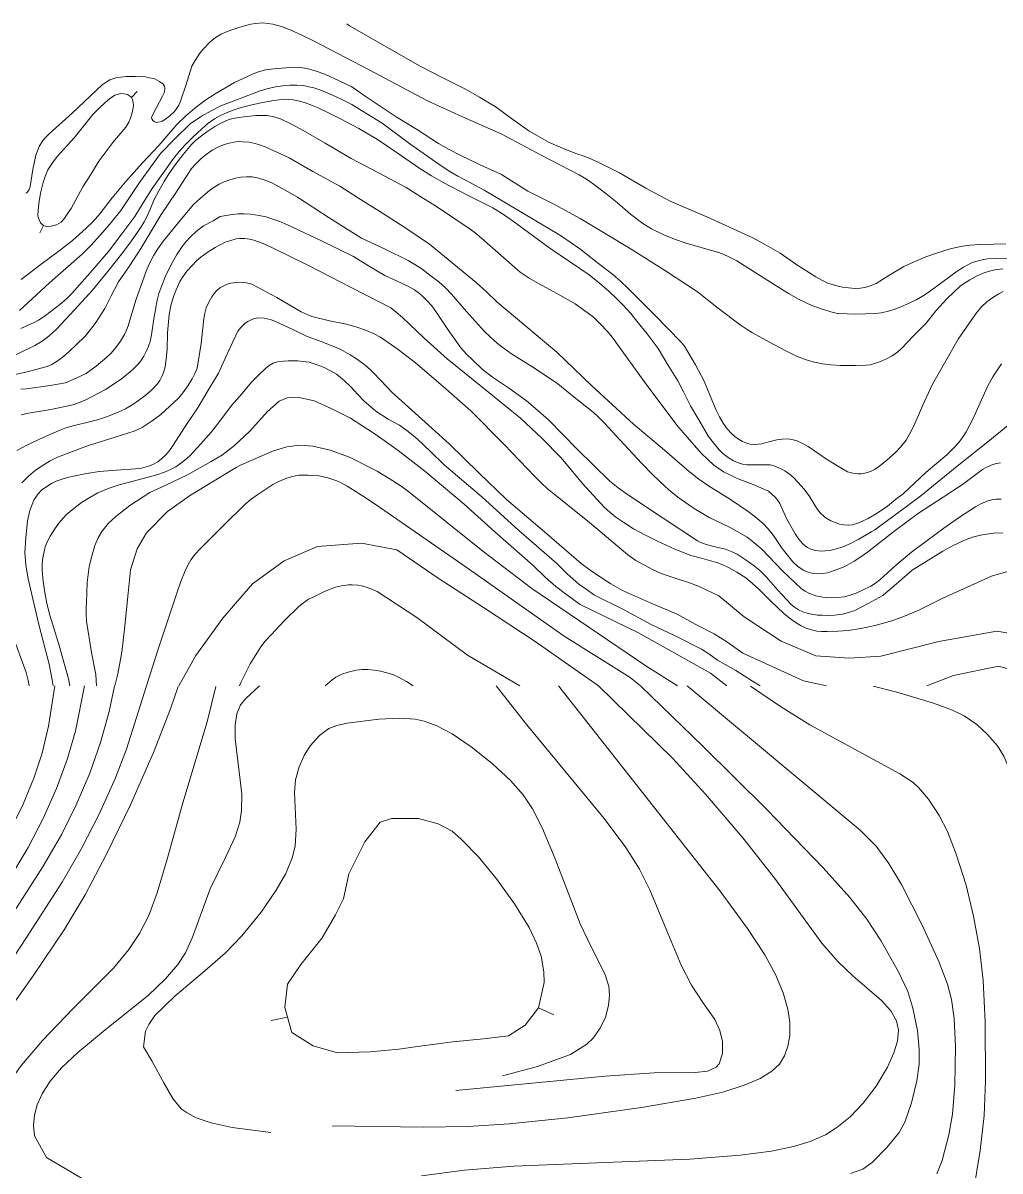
# Model space of a CAD drawing. Header units: inches. Extents: x 115425 to 116786, y 150085 to 152399.
# Drawn here: x 116119.9 to 116213.9, y 151953.3 to 152063.8 of the extents above; entities that cross this region are included whole.
import ezdxf

# ---------------------------------------------------------------- set-up
doc = ezdxf.new("R2010")
doc.units = ezdxf.units.IN
doc.header["$MEASUREMENT"] = 0
doc.layers.add('Contour', color=7, linetype='Continuous', lineweight=0, true_color=0xbed2ff)

msp = doc.modelspace()

# ---------------------------------------------------------------- linework, layer by layer
at = {"layer": 'Contour'}
for p, q in [((116130.36, 152056.59), (116130.9, 152057.18)), ((116121.91, 152044.27), (116121.54, 152043.56)), ((116143.82, 151967.79), (116145.38, 151968.14)), ((116169.54, 151969.03), (116170.99, 151968.34))]:
    msp.add_line(p, q, dxfattribs=at)
for points in [[(116214.83, 152041.15), (116213.49, 152041.12), (116212.74, 152041.07), (116212.2, 152040.99), (116211.69, 152040.86), (116211.19, 152040.7), (116210.41, 152040.27), (116209.8, 152039.89), (116208.32, 152038.78), (116207.03, 152037.84), (116206.46, 152037.47), (116205.86, 152037.14), (116205.12, 152036.79), (116204.39, 152036.45), (116203.66, 152036.18), (116203.07, 152036), (116202.49, 152035.89), (116201.94, 152035.8), (116200.03, 152035.76), (116198.43, 152035.82), (116198.33, 152035.83), (116197.89, 152035.91), (116196.81, 152036.22), (116195.81, 152036.58), (116194.6, 152037.17), (116193.57, 152037.73), (116190.98, 152039.37), (116188.61, 152040.87), (116187.71, 152041.33), (116186.97, 152041.65), (116185.28, 152042.14), (116183.74, 152042.57), (116182.61, 152042.98), (116181.59, 152043.39), (116180.4, 152043.96), (116179.57, 152044.47), (116178.38, 152045.37), (116177.13, 152046.46), (116176, 152047.37), (116175.03, 152048.1), (116174.23, 152048.67), (116173.43, 152049.15), (116169.79, 152051.04), (116165.94, 152053.09), (116162.21, 152054.73), (116158.85, 152056.26), (116153.23, 152059.25), (116147.88, 152062.04), (116146.76, 152062.58), (116145.62, 152063.11), (116144.81, 152063.42), (116143.98, 152063.65), (116143.49, 152063.72), (116143.01, 152063.76), (116142.34, 152063.71), (116141.85, 152063.65), (116140.79, 152063.37), (116139.74, 152063.01), (116138.99, 152062.67), (116138.46, 152062.36), (116138.1, 152062.08), (116137.86, 152061.89), (116137.33, 152061.32), (116136.96, 152060.86), (116136.49, 152060.16), (116136.19, 152059.62), (116135.61, 152057.74), (116135.16, 152056.44), (116135.05, 152056.15), (116134.92, 152055.86), (116134.73, 152055.56), (116134.5, 152055.23), (116134.07, 152054.84), (116133.65, 152054.51), (116133.33, 152054.33), (116133.12, 152054.24), (116132.9, 152054.22), (116132.75, 152054.2), (116132.55, 152054.29), (116132.43, 152054.39), (116132.34, 152054.54), (116132.3, 152054.71), (116132.76, 152055.64), (116133.35, 152056.72), (116133.53, 152057.09), (116133.58, 152057.49), (116133.53, 152057.69), (116133.42, 152057.89), (116133.07, 152058.13), (116132.6, 152058.38), (116131.94, 152058.53), (116131.71, 152058.58), (116130.72, 152058.6), (116129.85, 152058.6), (116129.35, 152058.55), (116128.96, 152058.51), (116128.56, 152058.4), (116128.3, 152058.29), (116127.92, 152058.08), (116127.54, 152057.8), (116124.66, 152055.08), (116122.44, 152053.11), (116122.13, 152052.79), (116121.84, 152052.45), (116121.48, 152051.87), (116121.18, 152051.05), (116120.88, 152049.66), (116120.62, 152048.02), (116120.49, 152047.67), (116120.3, 152047.41), (116120.22, 152047.41)], [(116214.5, 152042.51), (116213.34, 152042.49), (116212, 152042.45), (116211.06, 152042.38), (116210.31, 152042.29), (116209.56, 152042.14), (116209.03, 152042.01), (116207.83, 152041.63), (116206.8, 152041.25), (116205.62, 152040.75), (116204.69, 152040.32), (116203.24, 152039.48), (116202, 152038.7), (116201.52, 152038.5), (116201.04, 152038.34), (116200.52, 152038.26), (116200, 152038.23), (116199.34, 152038.28), (116198.79, 152038.35), (116198.1, 152038.52), (116197.37, 152038.74), (116196.8, 152039.01), (116196.2, 152039.33), (116194.38, 152040.51), (116192.78, 152041.61), (116191.43, 152042.38), (116190.16, 152043.08), (116185.73, 152045.11), (116182.19, 152046.63), (116179.86, 152047.86), (116177.31, 152049.36), (116175.22, 152050.4), (116174.25, 152050.81), (116173.82, 152050.98), (116173.23, 152051.18), (116172.23, 152051.55), (116171.38, 152051.91), (116170.5, 152052.31), (116168.59, 152053.4), (116167.06, 152054.47), (116165.45, 152055.66), (116163.84, 152056.61), (116162.49, 152057.38), (116160.25, 152058.5), (116158.13, 152059.6), (116151.34, 152063.48), (116151.08, 152063.69)], [(116214.2, 152040.1), (116213.44, 152040), (116212.8, 152039.85), (116212.32, 152039.68), (116211.67, 152039.4), (116211.03, 152039.05), (116210.58, 152038.77), (116210.14, 152038.46), (116209.48, 152037.87), (116208.83, 152037.27), (116207.76, 152036.08), (116206.81, 152034.9), (116205.58, 152033.63), (116204.47, 152032.48), (116204.06, 152032.1), (116203.56, 152031.75), (116203, 152031.45), (116202.44, 152031.2), (116201.87, 152031.01), (116201.44, 152030.88), (116201.1, 152030.84), (116200.02, 152030.81), (116198.56, 152030.82), (116197.68, 152030.87), (116196.86, 152030.97), (116196.07, 152031.13), (116195.29, 152031.35), (116194.36, 152031.72), (116193.39, 152032.19), (116191.76, 152033.05), (116190.13, 152033.97), (116189.52, 152034.34), (116188.94, 152034.71), (116186.85, 152036.3), (116184.84, 152037.91), (116181.75, 152039.92), (116178.43, 152042.01), (116175.93, 152043.51), (116173.55, 152044.96), (116171, 152046.34), (116168.64, 152047.52), (116168.49, 152047.59), (116165.98, 152049.19), (116163.9, 152050.12), (116162, 152051.03), (116160.94, 152051.59), (116159.92, 152052.17), (116157.79, 152053.53), (116155.84, 152054.72), (116152.94, 152056.66), (116151.56, 152057.61), (116150.35, 152058.21), (116148.98, 152058.83), (116148.15, 152059.14), (116147.49, 152059.33), (116146.84, 152059.45), (116146.35, 152059.48), (116145.21, 152059.44), (116144.05, 152059.36), (116143.3, 152059.24), (116142.6, 152059.06), (116142.09, 152058.86), (116141.59, 152058.64), (116141.46, 152058.59), (116140.28, 152058.03), (116138.42, 152056.94), (116137.44, 152056.31), (116136.45, 152055.58), (116135.55, 152054.79), (116134.72, 152054.01), (116133.01, 152051.99), (116131.42, 152050.31), (116129.79, 152048.49), (116128.5, 152046.93), (116127.33, 152045.39), (116126.67, 152044.67), (116125.98, 152043.98), (116124.68, 152042.85), (116123.55, 152041.93), (116121.56, 152040.47), (116119.76, 152039.07)], [(116119.6, 152036.11), (116122.47, 152038.77), (116125.62, 152041.51), (116126.45, 152042.35), (116127.4, 152043.38), (116128.43, 152044.57), (116129.34, 152045.71), (116131.13, 152048.41), (116133.16, 152051.19), (116134.53, 152052.62), (116136.05, 152054.08), (116136.5, 152054.39), (116137.11, 152054.79), (116138.04, 152055.32), (116138.98, 152055.8), (116140.81, 152056.51), (116142.75, 152057.23), (116143.4, 152057.43), (116144.23, 152057.62), (116144.92, 152057.71), (116145.59, 152057.79), (116146.27, 152057.79), (116146.93, 152057.74), (116147.42, 152057.63), (116147.92, 152057.51), (116148.58, 152057.29), (116149.41, 152056.96), (116150.43, 152056.48), (116151.57, 152055.92), (116152.93, 152055.1), (116154.49, 152054.12), (116157.16, 152052.14), (116160.25, 152049.95), (116161, 152049.46), (116161.78, 152049.02), (116162.97, 152048.39), (116164.31, 152047.69), (116167.93, 152045.53), (116171.63, 152043.32), (116172.56, 152042.67), (116173.49, 152042.03), (116175.16, 152040.73), (116176.68, 152039.56), (116177.42, 152038.92), (116178.16, 152038.23), (116180.68, 152035.68), (116183.26, 152033.06), (116183.56, 152032.66), (116183.91, 152032.12), (116184.64, 152030.88), (116185.47, 152029.29), (116186.06, 152027.9), (116186.61, 152026.5), (116186.93, 152025.86), (116187.28, 152025.26), (116187.68, 152024.73), (116188.09, 152024.27), (116188.43, 152023.98), (116188.78, 152023.72), (116189.15, 152023.51), (116189.62, 152023.31), (116189.88, 152023.24), (116190.26, 152023.2), (116190.65, 152023.23), (116191.03, 152023.29), (116191.68, 152023.46), (116192.46, 152023.66), (116192.98, 152023.74), (116193.52, 152023.75), (116193.91, 152023.7), (116194.43, 152023.56), (116194.94, 152023.32), (116195.46, 152023.03), (116197.34, 152021.75), (116199.26, 152020.59), (116199.77, 152020.45), (116200.29, 152020.38), (116200.56, 152020.39), (116200.81, 152020.43), (116201.18, 152020.52), (116201.53, 152020.65), (116201.87, 152020.82), (116202.2, 152021.03), (116203.04, 152021.71), (116203.86, 152022.43), (116204.35, 152022.95), (116204.89, 152023.62), (116205.26, 152024.26), (116205.67, 152025.06), (116206.47, 152026.93), (116207.42, 152029.03), (116208.59, 152031.05), (116209.91, 152033.35), (116210.7, 152034.51), (116211.66, 152035.88), (116212.16, 152036.44), (116212.67, 152036.93), (116213.23, 152037.34), (116213.81, 152037.71), (116214.24, 152037.94)], [(116214.08, 152030.96), (116213.25, 152029.71), (116212.75, 152028.86), (116212.72, 152028.79), (116211.33, 152025.65), (116211, 152025.03), (116210.67, 152024.43), (116210.31, 152023.89), (116209.96, 152023.41), (116209.47, 152022.86), (116208.99, 152022.39), (116208.8, 152022.23), (116206.83, 152020.54), (116204.61, 152018.48), (116203.89, 152017.91), (116203.1, 152017.27), (116202.11, 152016.6), (116201.25, 152016.11), (116200.69, 152015.83), (116200.14, 152015.6), (116199.74, 152015.49), (116199.32, 152015.44), (116198.92, 152015.47), (116198.48, 152015.56), (116198.06, 152015.7), (116197.65, 152015.86), (116197.28, 152016.08), (116197.06, 152016.24), (116196.64, 152016.64), (116196.37, 152016.95), (116195.95, 152017.63), (116195.56, 152018.29), (116195.06, 152018.95), (116194.51, 152019.55), (116194.05, 152020.03), (116193.67, 152020.37), (116193.23, 152020.68), (116192.73, 152020.95), (116192.21, 152021.15), (116191.82, 152021.25), (116190.65, 152021.27), (116189.56, 152021.27), (116189.14, 152021.33), (116188.85, 152021.41), (116188.29, 152021.63), (116187.76, 152021.95), (116187.27, 152022.36), (116186.92, 152022.7), (116186.35, 152023.38), (116185.88, 152023.98), (116184.94, 152025.57), (116184.14, 152026.94), (116183.48, 152028.27), (116182.94, 152029.33), (116181.96, 152030.88), (116181.03, 152032.45), (116179.99, 152033.87), (116179, 152035.09), (116178.37, 152035.86), (116177.71, 152036.58), (116177.04, 152037.27), (116176.34, 152037.92), (116175.4, 152038.72), (116174.4, 152039.52), (116170.62, 152042.11), (116167.01, 152044.77), (116166.08, 152045.4), (116165.12, 152045.98), (116162.7, 152047.19), (116160.37, 152048.41), (116159.23, 152049.07), (116158.11, 152049.75), (116155.85, 152051.32), (116154.05, 152052.56), (116152.23, 152053.61), (116150.49, 152054.54), (116149.31, 152055.13), (116148.32, 152055.59), (116147.68, 152055.86), (116147.02, 152056.11), (116146.39, 152056.28), (116145.94, 152056.37), (116145.49, 152056.41), (116145.03, 152056.42), (116144.06, 152056.29), (116143.16, 152056.14), (116142.08, 152055.91), (116140.93, 152055.63), (116140.15, 152055.37), (116139.58, 152055.16), (116138.87, 152054.82), (116138.37, 152054.54), (116137.73, 152054.09), (116137.14, 152053.59), (116136.27, 152052.78), (116135.52, 152052.05), (116134.95, 152051.4), (116134.41, 152050.72), (116133.39, 152049.28), (116132.35, 152047.83), (116131.48, 152046.47), (116130.69, 152045.14), (116129.44, 152043.48), (116128.16, 152041.78), (116126.35, 152039.7), (116124.62, 152037.73), (116124.07, 152037.18), (116123.49, 152036.68), (116122.65, 152036.04), (116121.96, 152035.52), (116121.42, 152035.17), (116121, 152034.94), (116119.73, 152034.37)], [(116216.95, 152026.9), (116212.76, 152023.46), (116209.8, 152021.13), (116206.31, 152018.27), (116204.2, 152016.71), (116201.89, 152015), (116201.61, 152014.83), (116200.35, 152014.11), (116199.53, 152013.69), (116198.8, 152013.37), (116198.2, 152013.17), (116197.56, 152013.02), (116197.1, 152012.97), (116196.78, 152012.95), (116196.46, 152012.98), (116196.14, 152013.02), (116195.68, 152013.17), (116195.41, 152013.3), (116195.17, 152013.46), (116194.95, 152013.66), (116194.57, 152014.12), (116194.22, 152014.61), (116193.4, 152016.1), (116192.74, 152017.53), (116192.48, 152017.93), (116192.29, 152018.16), (116191.98, 152018.45), (116191.66, 152018.73), (116190.18, 152019.38), (116188.64, 152019.94), (116188, 152020.25), (116187.34, 152020.58), (116186.88, 152020.89), (116186.43, 152021.2), (116185.75, 152021.82), (116185.21, 152022.34), (116184.07, 152023.67), (116182.85, 152025.08), (116179.69, 152029.28), (116176.97, 152033.07), (116176.52, 152033.66), (116176.15, 152034.11), (116175.5, 152034.8), (116174.81, 152035.47), (116173.87, 152036.18), (116173.05, 152036.73), (116171.34, 152037.7), (116169.52, 152038.69), (116168.63, 152039.22), (116167.78, 152039.79), (116165.93, 152041.39), (116164.05, 152043.05), (116163.43, 152043.56), (116162.95, 152043.93), (116161.37, 152044.98), (116159.73, 152046.1), (116158.2, 152047.03), (116156.8, 152047.94), (116154.15, 152049.33), (116151.52, 152050.74), (116149, 152052.19), (116146.67, 152053.56), (116145.63, 152054.08), (116144.69, 152054.53), (116144.06, 152054.73), (116143.42, 152054.85), (116142.8, 152054.87), (116142.35, 152054.87), (116141.44, 152054.77), (116140.49, 152054.64), (116139.99, 152054.53), (116139.68, 152054.44), (116139.04, 152054.15), (116138.4, 152053.8), (116137.61, 152053.28), (116136.98, 152052.81), (116136.54, 152052.45), (116136.13, 152052.07), (116135.33, 152051.11), (116134.57, 152050.1), (116133.97, 152049.25), (116133.5, 152048.5), (116133, 152047.61), (116132.56, 152046.78), (116132.21, 152045.9), (116131.89, 152045.17), (116131.59, 152044.63), (116131.25, 152044.06), (116130.36, 152042.82), (116129.53, 152041.68), (116128.05, 152039.81), (116126.63, 152038.06), (116124.9, 152036.18), (116123.16, 152034.3), (116122.78, 152033.94), (116122.42, 152033.62), (116121.76, 152033.16), (116121.08, 152032.74), (116118.05, 152031.26)], [(116213.99, 152021.46), (116213.47, 152021.36), (116213.09, 152021.24), (116212.59, 152021.01), (116212.24, 152020.81), (116210.33, 152019.38), (116208.45, 152018.16), (116206.08, 152016.6), (116203.84, 152014.94), (116201.17, 152012.87), (116200.55, 152012.42), (116199.89, 152011.99), (116199.24, 152011.62), (116198.76, 152011.39), (116197.98, 152011.08), (116197.38, 152010.88), (116196.82, 152010.79), (116196.41, 152010.76), (116195.99, 152010.8), (116195.71, 152010.86), (116195.28, 152011), (116195.01, 152011.13), (116194.48, 152011.48), (116194, 152011.91), (116192.97, 152013.22), (116192.13, 152014.46), (116191.61, 152015.1), (116191.15, 152015.61), (116190.38, 152016.26), (116189.69, 152016.77), (116187.99, 152017.93), (116185.89, 152019.24), (116184.96, 152019.89), (116184.05, 152020.57), (116181.43, 152022.85), (116178.67, 152025.16), (116174.62, 152028.9), (116171.29, 152032.11), (116168.3, 152034.6), (116165.52, 152036.95), (116164.53, 152037.9), (116163.53, 152038.81), (116161.39, 152040.57), (116159.03, 152042.49), (116156.66, 152044.09), (116154.52, 152045.48), (116152.46, 152046.74), (116150.43, 152048.05), (116147.83, 152049.47), (116145.53, 152050.78), (116144.36, 152051.33), (116143.24, 152051.84), (116142.67, 152052.05), (116142.28, 152052.17), (116141.69, 152052.29), (116141.07, 152052.34), (116140.65, 152052.35), (116140.23, 152052.3), (116139.63, 152052.17), (116139.23, 152052.04), (116138.67, 152051.8), (116138.14, 152051.53), (116137.51, 152051.08), (116137.07, 152050.72), (116136.53, 152050.18), (116136.15, 152049.76), (116134.65, 152047.42), (116133.23, 152045.34), (116132.23, 152043.67), (116131.28, 152042.07), (116130.21, 152040.43), (116129.13, 152038.86), (116128.41, 152037.5), (116127.79, 152036.31), (116127.29, 152035.5), (116126.88, 152034.85), (116126.43, 152034.27), (116125.94, 152033.67), (116124.99, 152032.72), (116124.02, 152031.84), (116123.56, 152031.5), (116123.13, 152031.18), (116122.69, 152030.92), (116122.27, 152030.71), (116120.19, 152030.16), (116118.01, 152029.7)], [(116214.05, 152017.96), (116213.54, 152017.97), (116213.14, 152017.89), (116212.75, 152017.8), (116212.07, 152017.51), (116211.56, 152017.23), (116210.02, 152016.22), (116208.54, 152015.18), (116206.93, 152013.98), (116205.4, 152012.87), (116203.8, 152011.52), (116202.38, 152010.2), (116201.95, 152009.87), (116201.51, 152009.59), (116200.71, 152009.2), (116200.08, 152008.91), (116199.43, 152008.7), (116198.95, 152008.57), (116198.33, 152008.48), (116197.74, 152008.45), (116197.31, 152008.48), (116196.89, 152008.52), (116196.21, 152008.67), (116195.55, 152008.9), (116195.18, 152009.09), (116194.84, 152009.32), (116193, 152011.07), (116191.02, 152013.15), (116190.25, 152013.8), (116189.59, 152014.31), (116187.89, 152015.27), (116185.94, 152016.18), (116184.52, 152017.07), (116183.07, 152018.05), (116182.3, 152018.65), (116181.72, 152019.16), (116180.52, 152020.3), (116179.47, 152021.37), (116177.78, 152023.21), (116175.89, 152025.27), (116175.27, 152025.89), (116174.79, 152026.32), (116172.96, 152027.77), (116171.38, 152029.05), (116169.15, 152030.55), (116166.94, 152031.94), (116166.24, 152032.45), (116165.59, 152032.93), (116164.87, 152033.57), (116164.34, 152034.09), (116162.61, 152036.01), (116161.16, 152037.67), (116160.58, 152038.28), (116159.93, 152038.85), (116159.07, 152039.51), (116158.3, 152040.1), (116157.64, 152040.52), (116156.98, 152040.9), (116154.77, 152041.99), (116152.51, 152043.07), (116149.38, 152045.03), (116146.35, 152047), (116145.39, 152047.56), (116144.59, 152048.01), (116143.92, 152048.35), (116143.22, 152048.65), (116142.5, 152048.86), (116141.97, 152048.97), (116141.44, 152048.97), (116140.9, 152048.94), (116140.37, 152048.83), (116139.82, 152048.68), (116139.29, 152048.48), (116138.79, 152048.24), (116138.33, 152047.96), (116137.88, 152047.64), (116137.01, 152046.92), (116136.31, 152046.26), (116134.89, 152044.57), (116133.44, 152042.82), (116132.91, 152042.05), (116132.52, 152041.42), (116132.09, 152040.61), (116131.77, 152039.89), (116130.78, 152037.09), (116130.06, 152034.63), (116129.9, 152034.21), (116129.71, 152033.79), (116129.31, 152033.16), (116128.87, 152032.54), (116128.4, 152031.99), (116128, 152031.6), (116126.96, 152030.74), (116126.02, 152030.04), (116125.06, 152029.58), (116124.01, 152029.15), (116122.56, 152028.89), (116120.26, 152028.57), (116119.73, 152028.54)], [(116214.2, 152014.71), (116213.27, 152014.67), (116212.66, 152014.58), (116212.04, 152014.49), (116211.28, 152014.3), (116210.68, 152014.08), (116209.49, 152013.52), (116208.43, 152012.94), (116206.83, 152011.97), (116205.49, 152011.14), (116203.98, 152009.81), (116202.72, 152008.74), (116202.65, 152008.68), (116201.26, 152007.91), (116200.52, 152007.52), (116199.95, 152007.26), (116199.36, 152007.04), (116198.77, 152006.88), (116198.02, 152006.78), (116197.42, 152006.76), (116196.81, 152006.78), (116196.36, 152006.8), (116195.79, 152006.89), (116195.37, 152006.98), (116194.96, 152007.12), (116194.55, 152007.31), (116194.16, 152007.55), (116193.8, 152007.84), (116192.55, 152009.19), (116191.44, 152010.49), (116190.82, 152011.09), (116190.27, 152011.55), (116189.4, 152012.16), (116188.64, 152012.65), (116188.01, 152012.95), (116187.52, 152013.14), (116186.52, 152013.38), (116185.66, 152013.6), (116185.16, 152013.79), (116184.83, 152013.95), (116181.51, 152016.13), (116178.19, 152018.33), (116177.2, 152019.04), (116176.39, 152019.67), (116173.25, 152022.77), (116170.5, 152025.57), (116169.47, 152026.48), (116168.36, 152027.41), (116166.65, 152028.66), (116165.1, 152029.69), (116164.12, 152030.47), (116163.2, 152031.31), (116162.6, 152031.89), (116162.06, 152032.52), (116160.74, 152034.36), (116159.66, 152036), (116159.25, 152036.54), (116158.78, 152037.08), (116158.37, 152037.47), (116158.08, 152037.74), (116157.6, 152038.08), (116157.09, 152038.38), (116155.88, 152038.96), (116154.75, 152039.48), (116153.18, 152040.4), (116151.72, 152041.3), (116148.58, 152042.85), (116145.37, 152044.33), (116144.63, 152044.66), (116143.88, 152044.93), (116143.29, 152045.12), (116142.65, 152045.25), (116141.83, 152045.37), (116141.22, 152045.4), (116140.64, 152045.39), (116140.05, 152045.34), (116139.47, 152045.24), (116138.9, 152045.13), (116138.22, 152044.73), (116137.31, 152044.25), (116136.6, 152043.7), (116136.06, 152043.18), (116135.64, 152042.73), (116135.25, 152042.27), (116134.73, 152041.5), (116134.27, 152040.69), (116133.72, 152039.55), (116133.28, 152038.5), (116133.01, 152037.74), (116132.83, 152037.09), (116132.52, 152035.29), (116132.31, 152033.76), (116132.16, 152033.12), (116132.02, 152032.66), (116131.79, 152032.15), (116131.55, 152031.7), (116131.33, 152031.35), (116131.07, 152031.01), (116130.63, 152030.56), (116130.2, 152030.17), (116129.27, 152029.42), (116127.86, 152028.5), (116125.92, 152027.48), (116124.76, 152027.03), (116122.61, 152026.58), (116120.47, 152026.24), (116119.76, 152026.07)], [(116206.06, 152007.24), (116204.75, 152006.71), (116203.61, 152006.28), (116202.63, 152005.98), (116201.76, 152005.76), (116200.54, 152005.51), (116199.34, 152005.33), (116198.32, 152005.26), (116197.31, 152005.21), (116196.74, 152005.23), (116196.32, 152005.27), (116195.8, 152005.38), (116195.29, 152005.55), (116194.8, 152005.77), (116194.32, 152006.05), (116193.66, 152006.53), (116193.13, 152006.97), (116191.91, 152008.12), (116190.74, 152009.29), (116190.11, 152009.83), (116189.47, 152010.39), (116188.62, 152010.94), (116187.86, 152011.35), (116187.2, 152011.66), (116186.64, 152011.86), (116185.32, 152012.25), (116184.17, 152012.54), (116182.63, 152013.15), (116180.97, 152013.92), (116179.83, 152014.48), (116178.68, 152015.1), (116177.74, 152015.7), (116176.97, 152016.23), (116176.39, 152016.69), (116175.83, 152017.18), (116173.76, 152019.46), (116171.72, 152021.94), (116169.85, 152023.81), (116167.79, 152025.73), (116164.09, 152028.76), (116160.75, 152031.46), (116158.49, 152033.47), (116156.45, 152035.43), (116155.82, 152035.95), (116155.32, 152036.36), (116151.52, 152038.31), (116147.54, 152040.38), (116145.24, 152041.48), (116143.2, 152042.47), (116142.59, 152042.72), (116142.13, 152042.88), (116141.71, 152042.98), (116141.26, 152043.02), (116140.77, 152043.03), (116140.45, 152042.99), (116139.84, 152042.82), (116139.37, 152042.66), (116138.43, 152042.16), (116137.64, 152041.67), (116137.04, 152041.24), (116136.65, 152040.91), (116136.16, 152040.41), (116135.7, 152039.88), (116135.3, 152039.34), (116135.02, 152038.89), (116134.66, 152038.1), (116134.42, 152037.45), (116134.17, 152036.56), (116134, 152035.71), (116133.84, 152033.97), (116133.81, 152032.36), (116133.72, 152031.41), (116133.6, 152030.67), (116133.45, 152030.13), (116133.3, 152029.74), (116133.1, 152029.38), (116132.87, 152029.04), (116132.28, 152028.44), (116131.66, 152027.91), (116131.05, 152027.46), (116130.5, 152027.06), (116129.78, 152026.65), (116129.01, 152026.28), (116127.98, 152025.89), (116127.09, 152025.6), (116125.94, 152025.3), (116124.84, 152025.05), (116124.05, 152024.82), (116123.41, 152024.57), (116121.88, 152023.89), (116120.29, 152023.16), (116119.33, 152022.64)], [(116119.82, 152019.53), (116120.46, 152020.17), (116121.15, 152020.74), (116121.76, 152021.17), (116122.53, 152021.64), (116123.26, 152022), (116125.87, 152022.98), (116126.33, 152023.14), (116128.81, 152023.93), (116130.62, 152024.48), (116131.4, 152024.84), (116132.37, 152025.48), (116133.18, 152026.11), (116134.88, 152027.67), (116135.3, 152028.17), (116135.78, 152028.87), (116136.22, 152029.53), (116136.51, 152030.11), (116136.68, 152030.56), (116137.06, 152032.94), (116137.32, 152035.31), (116137.44, 152035.85), (116137.57, 152036.37), (116137.84, 152036.98), (116138.1, 152037.43), (116138.33, 152037.73), (116138.56, 152037.99), (116138.88, 152038.27), (116139.25, 152038.48), (116139.56, 152038.62), (116139.91, 152038.73), (116140.4, 152038.81), (116140.92, 152038.84), (116141.44, 152038.77), (116141.96, 152038.64), (116144.34, 152037.36), (116146.7, 152035.98), (116147.26, 152035.71), (116147.72, 152035.53), (116149.42, 152035.12), (116151.04, 152034.78), (116152.04, 152034.5), (116152.97, 152034.19), (116153.71, 152033.87), (116154.34, 152033.55), (116156.03, 152032.35), (116157.71, 152031.07), (116160.36, 152028.8), (116163.03, 152026.44), (116166.23, 152023.21), (116169.17, 152020.12), (116169.83, 152019.48), (116170.36, 152018.99), (116174.43, 152015.7), (116178.11, 152012.6), (116178.88, 152012.07), (116179.73, 152011.59), (116180.56, 152011.16), (116181.34, 152010.79), (116182.76, 152010.32), (116184.04, 152009.92), (116184.99, 152009.56)], [(116189.2, 152003.13), (116187.65, 152004.22), (116187.05, 152004.61), (116186.44, 152005), (116184.67, 152005.91), (116182.86, 152006.88), (116180.21, 152008.03), (116177.6, 152009.17), (116176.48, 152009.8), (116175.58, 152010.38), (116174.5, 152011.12), (116173.63, 152011.76), (116170.09, 152014.8), (116166.46, 152017.92), (116163.79, 152020.49), (116160.92, 152023.28), (116157.98, 152025.94), (116155.42, 152028.26), (116154.39, 152029.33), (116153.53, 152030.23), (116153.01, 152030.7), (116152.6, 152031.04), (116152.02, 152031.46), (116151.42, 152031.85), (116150.51, 152032.35), (116149.73, 152032.68), (116148.53, 152033.14), (116147.27, 152033.61), (116145.88, 152034.26), (116144.59, 152034.9), (116144.15, 152035.09), (116143.71, 152035.25), (116143.14, 152035.37), (116142.59, 152035.39), (116142.2, 152035.33), (116141.94, 152035.24), (116141.57, 152035.05), (116141.32, 152034.89), (116140.9, 152034.46), (116140.61, 152034.1), (116139.63, 152032.06), (116138.73, 152030.08), (116137.73, 152028.39), (116136.78, 152026.81), (116135.52, 152024.95), (116134.31, 152023.04), (116134.02, 152022.63), (116133.71, 152022.26), (116133.25, 152021.82), (116132.9, 152021.55), (116132.41, 152021.28), (116132.01, 152021.12), (116131.34, 152020.94), (116130.74, 152020.86), (116128.92, 152020.73), (116127.26, 152020.6), (116126.06, 152020.42), (116124.96, 152020.21), (116124.34, 152020.06), (116123.71, 152019.89), (116123.11, 152019.68), (116122.66, 152019.47), (116122.12, 152019.1), (116121.72, 152018.81), (116121.36, 152018.45), (116120.97, 152017.85), (116120.6, 152016.86), (116120.36, 152015.87), (116120.2, 152014.24), (116120.11, 152012.81), (116120.21, 152011.62), (116120.43, 152010.29), (116121.44, 152005.9), (116122.44, 152002.07), (116122.74, 152000.56), (116122.84, 152000)], [(116124.44, 152000), (116124.32, 152000.67), (116123.42, 152003.89), (116122.51, 152006.8), (116122.23, 152007.93), (116122.02, 152008.97), (116121.87, 152010.05), (116121.76, 152011.11), (116121.78, 152011.7), (116121.85, 152012.3), (116121.97, 152012.91), (116122.08, 152013.36), (116122.31, 152013.97), (116122.54, 152014.41), (116122.99, 152015.1), (116123.38, 152015.63), (116123.8, 152016.12), (116124.13, 152016.47), (116124.83, 152017.07), (116125.57, 152017.64), (116126.35, 152018.13), (116127.13, 152018.55), (116128.22, 152019), (116129.17, 152019.33), (116131, 152019.82), (116132.8, 152020.29), (116133.53, 152020.54), (116134.13, 152020.81), (116134.62, 152021.07), (116135, 152021.32), (116135.5, 152021.7), (116135.99, 152022.13), (116137.05, 152023.28), (116138.06, 152024.44), (116139.05, 152025.72), (116139.98, 152026.96), (116141.01, 152028.12), (116141.92, 152029.2), (116142.64, 152029.96), (116143.26, 152030.53), (116143.62, 152030.82), (116144, 152031.03), (116144.32, 152031.14), (116144.55, 152031.2), (116145.44, 152031.25), (116146.36, 152031.26), (116146.9, 152031.2), (116147.45, 152031.12), (116148.15, 152030.91), (116148.84, 152030.65), (116149.52, 152030.29), (116150.08, 152029.97), (116150.85, 152029.34), (116151.47, 152028.77), (116152.14, 152028.01), (116152.74, 152027.39), (116153.39, 152026.82), (116153.89, 152026.41), (116155.08, 152025.65), (116156.14, 152025.06), (116156.99, 152024.46), (116157.86, 152023.76), (116159.13, 152022.53), (116160.44, 152021.27), (116164.07, 152018.18), (116167.65, 152014.93), (116171.28, 152011.78), (116171.35, 152011.7), (116172.28, 152010.77), (116173.41, 152009.79), (116174.1, 152009.29), (116174.93, 152008.72), (116177.65, 152007.36), (116180.38, 152005.89), (116182.6, 152004.85), (116185.2, 152003.54), (116185.9, 152003.09), (116186.75, 152002.47), (116188.5, 152001.47), (116190.12, 152000.45), (116190.84, 152000)], [(116173.55, 152007.82), (116172.24, 152008.74), (116171.2, 152009.56), (116170.18, 152010.44), (116169.05, 152011.53), (116169.02, 152011.56), (116165.32, 152014.8), (116162.39, 152017.47), (116158.58, 152020.66), (116157.44, 152021.54), (116156.04, 152022.65), (116154.47, 152023.75), (116153.61, 152024.35), (116151.43, 152025.73), (116149.64, 152026.65), (116147.96, 152027.41), (116146.65, 152027.71), (116145.76, 152027.74), (116145.35, 152027.69), (116144.59, 152027.39), (116143.47, 152026.38), (116141.76, 152024.51), (116140.27, 152023.13), (116139.12, 152022.23), (116138.03, 152021.59), (116135.77, 152020.31), (116133.67, 152019.3), (116132.15, 152018.58), (116130.21, 152017.33), (116128.86, 152016.29), (116128.17, 152015.66), (116127.51, 152014.85), (116127.16, 152014.22), (116126.85, 152013.5), (116126.57, 152012.59), (116126.31, 152011.49), (116126.09, 152009.95), (116126.04, 152008.01), (116126.02, 152007.57), (116126.02, 152006.91), (116126.05, 152006.22), (116126.53, 152003.22), (116126.93, 152001.09), (116127.01, 152000)], [(116128.76, 152000), (116129.04, 152001.14), (116129.44, 152003.23), (116129.72, 152005.76), (116130.05, 152008.92), (116130.27, 152011.16), (116130.92, 152013.18), (116131.82, 152014.71), (116133.82, 152016.77), (116135.94, 152018.26), (116139.05, 152020.16), (116139.15, 152020.22), (116140.44, 152021.01), (116140.91, 152021.26), (116144.02, 152022.59), (116145.31, 152023), (116146.55, 152023.14), (116147.81, 152023.06), (116149.49, 152022.67), (116151.34, 152022.01), (116153.99, 152020.64), (116155.15, 152019.94), (116156.3, 152019.22), (116157.04, 152018.66)], [(116153.9, 152017.41), (116152.49, 152018.35), (116151.13, 152019.21), (116150.53, 152019.53), (116150.11, 152019.73), (116149.26, 152020), (116148.44, 152020.2), (116147.36, 152020.27), (116146.57, 152020.25), (116146.49, 152020.25), (116146.14, 152020.21), (116145.74, 152020.11), (116145.21, 152019.93), (116144.56, 152019.66), (116143.98, 152019.37), (116143.2, 152018.86), (116142.43, 152018.35), (116141.87, 152017.95), (116141.29, 152017.45), (116139.23, 152015.41), (116136.97, 152013.19), (116136.5, 152012.67), (116136.08, 152012.13), (116135.82, 152011.68), (116135.52, 152011.07), (116135.11, 152010.04), (116134.73, 152008.92)], [(116157.04, 152018.66), (116164.17, 152012.96), (116168.89, 152009.36), (116179.85, 152001.93), (116182.89, 152000)], [(116153.9, 152017.41), (116162.57, 152011.41), (116171.99, 152004.79), (116178.35, 152000.79), (116179.34, 152000)], [(116175.29, 152000), (116169.21, 152004.25), (116164.23, 152007.52), (116159.89, 152010.37), (116155.91, 152013.07), (116152.49, 152013.71), (116148.27, 152013.4), (116145.07, 152012.02), (116142.02, 152009.8), (116139.16, 152006.51), (116136.57, 152002.92), (116134.93, 152000)], [(116223.93, 152000), (116223.35, 152003.31), (116222.46, 152008.35), (116221.21, 152011.18), (116219.17, 152011.88), (116216.89, 152011.65), (116213.12, 152010.55), (116208.42, 152008.43), (116206.06, 152007.24)], [(116131.8, 152000), (116132.86, 152003.34), (116134.73, 152008.92)], [(116153.99, 152009.06), (116153.33, 152009.36), (116152.84, 152009.53), (116152.5, 152009.61), (116152.15, 152009.68), (116151.61, 152009.72), (116151.26, 152009.71), (116150.56, 152009.61), (116150.01, 152009.48), (116149.31, 152009.22), (116148.8, 152009.01), (116148.1, 152008.67), (116147.39, 152008.32), (116146.91, 152007.99), (116146.47, 152007.63), (116145.09, 152006.27), (116143.8, 152004.91), (116143.23, 152004.28), (116142.81, 152003.76), (116142.26, 152002.89), (116141.79, 152002.11), (116140.9, 152000.31), (116140.76, 152000)], [(116153.99, 152009.06), (116157.83, 152006.56), (116162.71, 152002.95), (116167.72, 152000)], [(116220.94, 152000), (116219.09, 152003.15), (116216.66, 152004.75), (116213.61, 152005.25), (116208.03, 152004.25), (116202.48, 152002.84), (116199.41, 152002.65), (116196.22, 152002.88), (116192.88, 152004.28), (116189.33, 152006.63), (116186.87, 152008.67), (116184.99, 152009.56)], [(116187.64, 152000), (116186.07, 152001.23), (116179.15, 152005.09), (116173.55, 152007.82)], [(116120.52, 152000), (116120.42, 152000.51), (116120.24, 152001.29), (116118.85, 152005.07)], [(116189.2, 152003.13), (116195.03, 152000.47), (116197.24, 152000)], [(116157.47, 152000), (116156.82, 152000.42), (116156.07, 152000.82), (116155.51, 152001.08), (116154.92, 152001.26), (116154.32, 152001.42), (116153.71, 152001.52), (116153.12, 152001.57), (116152.55, 152001.57), (116152, 152001.51), (116151.23, 152001.32), (116150.62, 152001.12), (116150.04, 152000.84), (116149.68, 152000.59), (116149, 152000)], [(116206.89, 152000), (116209.45, 152000.98), (116213.78, 152001.88), (116216.93, 152001.03), (116218.07, 152000)], [(116131.8, 152000), (116129.88, 151993.91), (116128.83, 151991.15), (116127.26, 151987.66), (116125.56, 151984.35), (116123.69, 151981.12), (116120.26, 151975.8), (116109.56, 151959.51), (116080.13, 151913.9), (116075.83, 151906.92), (116072.55, 151901.11), (116061.58, 151881.16), (116059.35, 151877.45), (116057.57, 151874.85), (116054.96, 151871.46), (116051.01, 151866.72), (116046.61, 151861.74), (116041.46, 151856.2), (116037.11, 151851.84), (116032.12, 151847.16), (116011.01, 151827.93), (116005.51, 151823.08), (116001.35, 151819.72), (116000, 151818.66)], [(116122.98, 152000), (116122.39, 151996.12), (116121.76, 151993.53), (116120.98, 151991.13), (116119.96, 151988.62), (116118.71, 151986.07), (116117.11, 151983.31), (116085.39, 151933.18), (116075.97, 151917.65), (116071.53, 151909.97), (116065.1, 151898.47), (116055.46, 151880.95), (116053.28, 151877.32), (116051.3, 151874.39), (116048.97, 151871.36), (116045.83, 151867.62), (116040.6, 151861.79), (116034.83, 151855.7), (116028.59, 151849.38), (116018.24, 151839.2), (116010.71, 151832.12), (116006.75, 151828.61), (116003.91, 151826.32), (116000.01, 151823.52)], [(116125.86, 152000), (116124.98, 151995.64), (116124.19, 151992.91), (116123.15, 151990.11), (116121.88, 151987.25), (116120.43, 151984.46), (116118.37, 151981.03), (116091.06, 151938.41), (116076.91, 151915.58), (116071.33, 151906.1), (116067.53, 151899.3), (116057.6, 151881.18), (116055.49, 151877.66), (116053.43, 151874.65), (116050.88, 151871.34), (116047.48, 151867.25), (116042.5, 151861.65), (116037.59, 151856.46), (116032.03, 151850.83), (116022.57, 151841.66), (116012.32, 151832.12), (116007.27, 151827.59), (116004.18, 151825.04), (116000.04, 151821.97)], [(116122.19, 151954.63), (116121.03, 151956.72), (116120.94, 151957.7), (116121.05, 151958.71), (116121.3, 151959.68), (116121.76, 151960.74), (116122.56, 151961.98), (116123.64, 151963.24), (116125.22, 151964.74), (116127.84, 151966.91), (116131.96, 151970.22), (116133.65, 151971.81), (116134.82, 151973.18), (116135.56, 151974.33), (116136.24, 151975.82), (116137.94, 151980.47), (116139.43, 151983.5), (116140.33, 151985.47), (116140.78, 151986.89), (116140.96, 151988.02), (116140.97, 151989.58), (116140.73, 151991.71), (116140.34, 151994.89), (116140.33, 151996.21), (116140.51, 151997.29), (116140.87, 151998.17), (116141.36, 151998.78), (116142.69, 151999.99)], [(116171.44, 152000), (116187, 151980.25), (116189.65, 151976.65), (116191.29, 151974.12), (116192.36, 151972.15), (116193.08, 151970.46), (116193.53, 151968.9), (116193.71, 151967.64), (116193.7, 151966.35), (116193.53, 151965.35), (116193.21, 151964.42), (116192.7, 151963.6), (116191.98, 151962.92), (116190.86, 151962.24), (116189.33, 151961.58), (116187.25, 151960.92), (116184.66, 151960.32), (116179.45, 151959.45), (116172.34, 151958.45), (116166.71, 151957.85), (116162.76, 151957.6), (116158.43, 151957.54), (116149.67, 151957.66)], [(116175.29, 152000), (116182.42, 151993.04), (116185.59, 151989.59), (116189.18, 151985.38), (116192.26, 151981.47), (116196.79, 151975.26), (116198.34, 151973.47), (116199.78, 151972.09), (116202.54, 151969.72), (116203.43, 151968.72), (116203.96, 151967.78), (116204.17, 151966.88), (116204.08, 151965.82), (116203.73, 151964.68), (116203.09, 151963.31), (116202.01, 151961.49), (116200.77, 151959.85), (116199.5, 151958.53), (116198.23, 151957.5), (116197.13, 151956.82), (116195.65, 151956.16), (116194.07, 151955.67), (116191.93, 151955.22), (116188.92, 151954.84), (116184.1, 151954.48), (116175.93, 151954.14), (116167.16, 151953.78), (116162.42, 151953.4), (116158.27, 151952.85)], [(116165.45, 152000), (116168.42, 151996.26), (116175.86, 151987.23), (116177.94, 151984.44), (116179.26, 151982.35), (116180.25, 151980.39), (116181.66, 151976.99), (116183.27, 151973.13), (116184.25, 151971.21), (116185.35, 151969.55), (116186.48, 151967.89), (116186.97, 151966.83), (116187.24, 151965.8), (116187.22, 151964.63), (116186.9, 151963.63), (116186.62, 151963.31), (116185.8, 151962.93), (116184.59, 151962.81), (116180.65, 151962.76), (116175.94, 151962.44), (116161.56, 151961.08)], [(116183.83, 152000), (116200.47, 151986.12), (116202, 151984.58), (116203.24, 151982.92), (116204.45, 151980.89), (116206.44, 151976.96), (116208.05, 151973.48), (116208.88, 151971.29), (116209.26, 151969.81), (116209.51, 151967.99), (116209.64, 151965.31), (116209.58, 151961.6), (116209.37, 151958.81), (116209.02, 151956.82), (116208.37, 151954.33), (116207.86, 151953.06)], [(116215.2, 151950.07), (116216.06, 151963.77), (116216.52, 151969.42), (116216.53, 151971.75), (116216.19, 151977.31), (116215.48, 151986.95), (116215.07, 151990.43), (116214.68, 151992.35), (116214.31, 151993.24), (116213.69, 151994.23), (116212.74, 151995.33), (116211.69, 151996.27), (116210.47, 151997.12), (116209.37, 151997.66), (116207.53, 151998.34), (116204.01, 151999.38), (116201.74, 151999.98)], [(116000, 151820.4), (116004.74, 151823.98), (116008.18, 151826.88), (116014.18, 151832.29), (116026.64, 151843.82), (116036.03, 151852.82), (116040.2, 151857.06), (116045.17, 151862.39), (116050.33, 151868.28), (116053.48, 151872.12), (116056.07, 151875.56), (116058.27, 151878.88), (116060.48, 151882.59), (116075.39, 151909.51), (116078.41, 151914.57), (116085.49, 151925.87), (116116.54, 151974.37), (116121.87, 151982.64), (116123.67, 151985.74), (116125.06, 151988.54), (116126.35, 151991.61), (116127.38, 151994.55), (116128.22, 151997.54), (116128.75, 151999.96)], [(116105.58, 151950.18), (116109.02, 151955.38), (116113.84, 151962.18), (116120.92, 151972.09), (116123.88, 151976.52), (116125.9, 151979.9), (116127.94, 151983.73), (116130.26, 151988.54), (116132.48, 151993.59), (116134.13, 151997.78), (116134.87, 151999.94)], [(116112.99, 151951.68), (116116.74, 151958.96), (116118.17, 151961.31), (116119.79, 151963.5), (116121.85, 151965.9), (116124.74, 151968.93), (116128.63, 151972.85), (116130.12, 151974.63), (116131.15, 151976.16), (116132.03, 151977.91), (116132.84, 151980.09), (116133.79, 151983.32), (116135.32, 151988.74), (116137.66, 151996.54), (116138.48, 151999.94)], [(116199.54, 151953.08), (116200.74, 151953.52), (116201.66, 151954.18), (116203.04, 151955.6), (116204.24, 151957.02), (116204.77, 151958.03), (116205.4, 151959.89), (116205.94, 151962.01), (116206.14, 151963.61), (116206.16, 151965.02), (116205.98, 151966.84), (116205.54, 151969), (116205.05, 151970.59), (116204.17, 151972.48), (116202.48, 151975.5), (116201.13, 151977.56), (116199.49, 151979.64), (116196.93, 151982.49), (116191.48, 151988.11), (116185.33, 151994.2), (116179.38, 151999.96)], [(116210.66, 151947.1), (116212.02, 151955.3), (116212.39, 151958.67), (116212.53, 151961.99), (116212.5, 151967.68), (116212.31, 151971.66), (116211.96, 151974.72), (116211.39, 151977.84), (116210.66, 151980.81), (116209.72, 151983.81), (116208.87, 151985.98), (116208.07, 151987.54), (116207.06, 151989.08), (116206.1, 151990.23), (116205.56, 151990.7), (116204.3, 151991.52), (116195.64, 151996.25), (116192.82, 151998.01), (116189.93, 151999.95)], [(116131.53, 151965.27), (116131.73, 151966.79), (116132.03, 151967.42), (116132.62, 151968.27), (116134.54, 151970.14), (116137.21, 151972.39), (116139.39, 151974.27), (116141, 151975.96), (116142.84, 151978.24), (116144.3, 151980.35), (116145.21, 151981.94), (116145.84, 151983.45), (116146.12, 151984.59), (116146.2, 151986.2), (116146.05, 151989.73), (116146.15, 151990.94), (116146.5, 151992.21), (116146.98, 151993.29), (116147.57, 151994.24), (116148.46, 151995.22), (116149.37, 151995.88), (116150.14, 151996.19), (116151.12, 151996.42), (116154.17, 151996.79), (116156.18, 151996.89), (116157.65, 151996.78), (116158.52, 151996.59), (116159.74, 151996.15), (116161.21, 151995.37), (116163.05, 151994.14), (116165.08, 151992.53), (116166.83, 151990.89), (116168.06, 151989.5), (116168.94, 151988.18), (116169.91, 151986.27), (116171.12, 151983.36), (116173.55, 151977.11), (116174.61, 151974.89), (116175.92, 151972.31), (116176.29, 151971.12), (116176.37, 151970.24), (116176.27, 151969.26), (116175.96, 151968.13), (116175.46, 151967.06), (116174.8, 151966.1), (116174.19, 151965.53), (116172.6, 151964.54), (116170.76, 151963.87), (116169.42, 151963.37), (116166.08, 151962.48)], [(116143.77, 151957.02), (116140.07, 151957.51), (116138.04, 151957.95), (116136.59, 151958.45), (116135.72, 151958.91), (116135.16, 151959.32), (116134.35, 151960.31), (116133.5, 151961.76), (116132.32, 151963.94), (116131.53, 151965.27)], [(116133.61, 151948.42), (116125.94, 151952.43), (116122.19, 151954.63)]]:
    msp.add_lwpolyline(points, dxfattribs=at)
for points in [[(116124.56, 152045.93), (116125.68, 152048), (116126.45, 152049.2), (116127.24, 152050.46), (116128.59, 152052.25), (116129.84, 152053.74), (116130.12, 152054.22), (116130.29, 152054.61), (116130.43, 152055.12), (116130.54, 152055.6), (116130.55, 152055.87), (116130.54, 152056.12), (116130.46, 152056.39), (116130.36, 152056.59), (116130.19, 152056.74), (116129.98, 152056.87), (116129.63, 152056.96), (116129.33, 152056.97), (116128.99, 152056.89), (116128.78, 152056.82), (116128.25, 152056.47), (116127.84, 152056.12), (116127.18, 152055.5), (116126.64, 152054.95), (116124.84, 152052.7), (116123.21, 152050.93), (116122.77, 152050.3), (116122.33, 152049.63), (116122.07, 152048.99), (116121.86, 152048.41), (116121.63, 152047.38), (116121.44, 152046.39), (116121.38, 152045.72), (116121.37, 152045.21), (116121.48, 152044.81), (116121.62, 152044.55), (116121.76, 152044.38), (116121.91, 152044.27), (116122.08, 152044.21), (116122.27, 152044.18), (116122.63, 152044.2), (116123.15, 152044.34), (116123.61, 152044.61), (116123.86, 152044.9), (116124.41, 152045.7)], [(116161.21, 151986.02), (116162.12, 151985.22), (116163.75, 151983.54), (116165.5, 151981.44), (116167.22, 151979.03), (116168.62, 151976.74), (116169.35, 151975.24), (116169.77, 151973.99), (116170.04, 151972.5), (116170.08, 151971.46), (116169.54, 151969.03), (116168.26, 151967.35), (116166.63, 151966.32), (116164.25, 151966.05), (116161.27, 151965.75), (116159.83, 151965.55), (116157.89, 151965.29), (116156.09, 151965.04), (116153.34, 151964.78), (116150.2, 151964.71), (116147.86, 151965.38), (116145.8, 151966.66), (116145.11, 151969.06), (116145.37, 151971.29), (116146.66, 151973.18), (116148.71, 151975.75), (116150, 151977.98), (116150.77, 151979.52), (116151.29, 151981.92), (116152.83, 151985), (116154.29, 151986.89), (116155.4, 151987.23), (116157.97, 151987.23), (116159.86, 151986.72)]]:
    msp.add_lwpolyline(points, close=True, dxfattribs=at)

doc.saveas('drawing.dxf')
